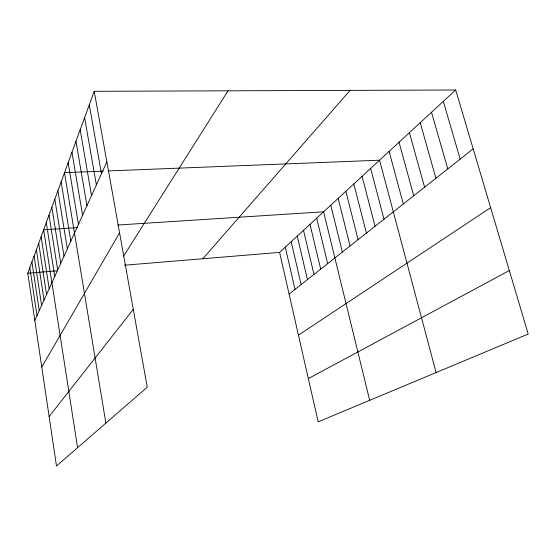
<?xml version="1.0" encoding="UTF-8"?>
<svg xmlns="http://www.w3.org/2000/svg" width="556" height="556" viewBox="0 0 556 556"><rect width="100%" height="100%" fill="white"/><g stroke="black" fill="none" stroke-linecap="round" stroke-linejoin="round"><path stroke-width="0.83" d="M94.214 91.309L147.25 387.205L56.483 466.004L27.8 273.211L94.214 91.309L455.684 89.996L528.2 334.038L318.192 421.851L279.599 252.389L455.684 89.996M34.819 320.388L106.856 161.852M41.763 367.064L119.575 232.804M123.599 256.101L228.023 90.823M49.123 416.548L133.294 309.344M202.836 258.735L350.071 90.378M289.092 294.061L473.177 148.869M298.447 335.157L490.642 207.638M308.337 378.594L509.338 270.55M27.8 273.211L57.643 270.744M124.398 265.219L279.599 252.389M77.367 227.619L43.653 229.788L77.59 447.684M117.802 225.02L323.606 211.801L369.677 400.32M103.221 171.137L64.51 172.666L105.876 423.116M108.26 170.935L379.56 160.197L436.099 372.548M443.327 101.394L460.18 159.113M431.519 112.277L447.775 168.899M420.225 122.695L435.925 178.247M409.411 132.669L424.575 187.198M399.048 142.232L413.713 195.768M389.103 151.399L403.302 203.976M370.657 168.412L384.001 219.203M362.081 176.321L375.036 226.271M353.825 183.939L366.411 233.075M345.86 191.278L358.092 239.636M338.18 198.36L350.078 245.954M330.764 205.199L342.35 252.056M316.691 218.181L327.672 263.627M309.998 224.353L320.708 269.125M303.52 230.323L313.966 274.442M297.258 236.105L307.447 279.585M291.184 241.707L301.13 284.561M285.304 247.128L295.014 289.384M89.28 104.813L101.47 173.708M84.609 117.608L96.369 184.933M80.182 129.743L91.531 195.573M75.97 141.28L86.944 205.664M71.96 152.247L82.587 215.262M68.145 162.699L78.438 224.388M61.139 181.902L70.827 241.137M57.907 190.743L67.332 248.845M54.815 199.215L63.982 256.212M51.854 207.332L60.771 263.273M49.011 215.116L57.692 270.042M46.28 222.595L54.745 276.54M41.13 236.703L49.178 288.779M38.698 243.354L46.558 294.548M36.362 249.762L44.035 300.101M34.104 255.941L41.603 305.452M31.928 261.904L39.261 310.609M29.829 267.651L37.002 315.586"/></g></svg>
